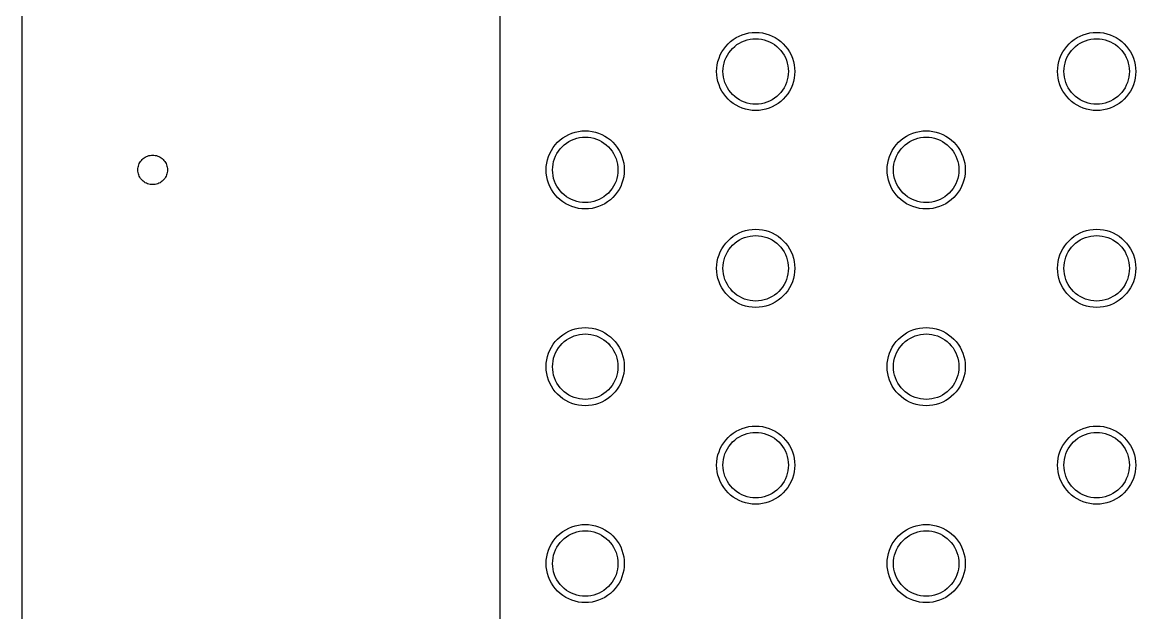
# Model space of a CAD drawing. Header units: millimetres. Extents: x 0 to 2033, y -1000001 to 3212.
# Drawn here: x 120 to 346.3, y 585 to 705 of the extents above; entities that cross this region are included whole.
import ezdxf

# ---------------------------------------------------------------- set-up
doc = ezdxf.new("R2010")
doc.units = ezdxf.units.MM
doc.layers.add('DRAWING', color=7, linetype='Continuous')

msp = doc.modelspace()

# ---------------------------------------------------------------- linework, layer by layer
at = {"layer": 'DRAWING', "linetype": 'CONTINUOUS', "true_color": 0x111111}
msp.add_line((120, 320), (120, 3150), dxfattribs=at)
at = {"layer": 'DRAWING', "linetype": 'CONTINUOUS', "true_color": 0x222222}
msp.add_line((217.08, 335), (217.08, 3135), dxfattribs=at)
at = {"layer": 'DRAWING', "linetype": 'CONTINUOUS', "true_color": 0xff1a1a}
for points in [[(276.98, 695), (276.95, 694.31), (276.86, 693.62), (276.71, 692.94), (276.5, 692.28), (276.24, 691.64), (275.92, 691.03), (275.54, 690.45), (275.12, 689.9), (274.65, 689.39), (274.14, 688.92), (273.59, 688.5), (273.01, 688.12), (272.4, 687.8), (271.76, 687.54), (271.1, 687.33), (270.42, 687.18), (269.73, 687.09), (269.04, 687.06), (268.35, 687.09), (267.66, 687.18), (266.98, 687.33), (266.32, 687.54), (265.68, 687.8), (265.07, 688.12), (264.49, 688.5), (263.94, 688.92), (263.43, 689.39), (262.96, 689.9), (262.54, 690.45), (262.16, 691.03), (261.84, 691.64), (261.58, 692.28), (261.37, 692.94), (261.22, 693.62), (261.13, 694.31), (261.1, 695), (261.13, 695.69), (261.22, 696.38), (261.37, 697.06), (261.58, 697.72), (261.84, 698.36), (262.16, 698.97), (262.54, 699.55), (262.96, 700.1), (263.43, 700.61), (263.94, 701.08), (264.49, 701.5), (265.07, 701.88), (265.68, 702.2), (266.32, 702.46), (266.98, 702.67), (267.66, 702.82), (268.35, 702.91), (269.04, 702.94), (269.73, 702.91), (270.42, 702.82), (271.1, 702.67), (271.76, 702.46), (272.4, 702.2), (273.01, 701.88), (273.59, 701.5), (274.14, 701.08), (274.65, 700.61), (275.12, 700.1), (275.54, 699.55), (275.92, 698.97), (276.24, 698.36), (276.5, 697.72), (276.71, 697.06), (276.86, 696.38), (276.95, 695.69), (276.98, 695)], [(346.26, 695), (346.23, 694.31), (346.14, 693.62), (345.99, 692.94), (345.78, 692.28), (345.52, 691.64), (345.2, 691.03), (344.82, 690.45), (344.4, 689.9), (343.93, 689.39), (343.42, 688.92), (342.87, 688.5), (342.29, 688.12), (341.68, 687.8), (341.04, 687.54), (340.38, 687.33), (339.7, 687.18), (339.01, 687.09), (338.32, 687.06), (337.63, 687.09), (336.94, 687.18), (336.26, 687.33), (335.6, 687.54), (334.96, 687.8), (334.35, 688.12), (333.77, 688.5), (333.22, 688.92), (332.71, 689.39), (332.24, 689.9), (331.82, 690.45), (331.44, 691.03), (331.12, 691.64), (330.86, 692.28), (330.65, 692.94), (330.5, 693.62), (330.41, 694.31), (330.38, 695), (330.41, 695.69), (330.5, 696.38), (330.65, 697.06), (330.86, 697.72), (331.12, 698.36), (331.44, 698.97), (331.82, 699.55), (332.24, 700.1), (332.71, 700.61), (333.22, 701.08), (333.77, 701.5), (334.35, 701.88), (334.96, 702.2), (335.6, 702.46), (336.26, 702.67), (336.94, 702.82), (337.63, 702.91), (338.32, 702.94), (339.01, 702.91), (339.7, 702.82), (340.38, 702.67), (341.04, 702.46), (341.68, 702.2), (342.29, 701.88), (342.87, 701.5), (343.42, 701.08), (343.93, 700.61), (344.4, 700.1), (344.82, 699.55), (345.2, 698.97), (345.52, 698.36), (345.78, 697.72), (345.99, 697.06), (346.14, 696.38), (346.23, 695.69), (346.26, 695)], [(242.34, 675), (242.31, 674.31), (242.22, 673.62), (242.07, 672.94), (241.86, 672.28), (241.6, 671.64), (241.28, 671.03), (240.9, 670.45), (240.48, 669.9), (240.01, 669.39), (239.5, 668.92), (238.95, 668.5), (238.37, 668.12), (237.76, 667.8), (237.12, 667.54), (236.46, 667.33), (235.78, 667.18), (235.09, 667.09), (234.4, 667.06), (233.71, 667.09), (233.02, 667.18), (232.34, 667.33), (231.68, 667.54), (231.04, 667.8), (230.43, 668.12), (229.85, 668.5), (229.3, 668.92), (228.79, 669.39), (228.32, 669.9), (227.9, 670.45), (227.52, 671.03), (227.2, 671.64), (226.94, 672.28), (226.73, 672.94), (226.58, 673.62), (226.49, 674.31), (226.46, 675), (226.49, 675.69), (226.58, 676.38), (226.73, 677.06), (226.94, 677.72), (227.2, 678.36), (227.52, 678.97), (227.9, 679.55), (228.32, 680.1), (228.79, 680.61), (229.3, 681.08), (229.85, 681.5), (230.43, 681.88), (231.04, 682.2), (231.68, 682.46), (232.34, 682.67), (233.02, 682.82), (233.71, 682.91), (234.4, 682.94), (235.09, 682.91), (235.78, 682.82), (236.46, 682.67), (237.12, 682.46), (237.76, 682.2), (238.37, 681.88), (238.95, 681.5), (239.5, 681.08), (240.01, 680.61), (240.48, 680.1), (240.9, 679.55), (241.28, 678.97), (241.6, 678.36), (241.86, 677.72), (242.07, 677.06), (242.22, 676.38), (242.31, 675.69), (242.34, 675)], [(311.62, 675), (311.59, 674.31), (311.5, 673.62), (311.35, 672.94), (311.14, 672.28), (310.88, 671.64), (310.56, 671.03), (310.18, 670.45), (309.76, 669.9), (309.29, 669.39), (308.78, 668.92), (308.23, 668.5), (307.65, 668.12), (307.04, 667.8), (306.4, 667.54), (305.74, 667.33), (305.06, 667.18), (304.37, 667.09), (303.68, 667.06), (302.99, 667.09), (302.3, 667.18), (301.62, 667.33), (300.96, 667.54), (300.32, 667.8), (299.71, 668.12), (299.13, 668.5), (298.58, 668.92), (298.07, 669.39), (297.6, 669.9), (297.18, 670.45), (296.8, 671.03), (296.48, 671.64), (296.22, 672.28), (296.01, 672.94), (295.86, 673.62), (295.77, 674.31), (295.74, 675), (295.77, 675.69), (295.86, 676.38), (296.01, 677.06), (296.22, 677.72), (296.48, 678.36), (296.8, 678.97), (297.18, 679.55), (297.6, 680.1), (298.07, 680.61), (298.58, 681.08), (299.13, 681.5), (299.71, 681.88), (300.32, 682.2), (300.96, 682.46), (301.62, 682.67), (302.3, 682.82), (302.99, 682.91), (303.68, 682.94), (304.37, 682.91), (305.06, 682.82), (305.74, 682.67), (306.4, 682.46), (307.04, 682.2), (307.65, 681.88), (308.23, 681.5), (308.78, 681.08), (309.29, 680.61), (309.76, 680.1), (310.18, 679.55), (310.56, 678.97), (310.88, 678.36), (311.14, 677.72), (311.35, 677.06), (311.5, 676.38), (311.59, 675.69), (311.62, 675)], [(276.98, 655), (276.95, 654.31), (276.86, 653.62), (276.71, 652.94), (276.5, 652.28), (276.24, 651.64), (275.92, 651.03), (275.54, 650.45), (275.12, 649.9), (274.65, 649.39), (274.14, 648.92), (273.59, 648.5), (273.01, 648.12), (272.4, 647.8), (271.76, 647.54), (271.1, 647.33), (270.42, 647.18), (269.73, 647.09), (269.04, 647.06), (268.35, 647.09), (267.66, 647.18), (266.98, 647.33), (266.32, 647.54), (265.68, 647.8), (265.07, 648.12), (264.49, 648.5), (263.94, 648.92), (263.43, 649.39), (262.96, 649.9), (262.54, 650.45), (262.16, 651.03), (261.84, 651.64), (261.58, 652.28), (261.37, 652.94), (261.22, 653.62), (261.13, 654.31), (261.1, 655), (261.13, 655.69), (261.22, 656.38), (261.37, 657.06), (261.58, 657.72), (261.84, 658.36), (262.16, 658.97), (262.54, 659.55), (262.96, 660.1), (263.43, 660.61), (263.94, 661.08), (264.49, 661.5), (265.07, 661.88), (265.68, 662.2), (266.32, 662.46), (266.98, 662.67), (267.66, 662.82), (268.35, 662.91), (269.04, 662.94), (269.73, 662.91), (270.42, 662.82), (271.1, 662.67), (271.76, 662.46), (272.4, 662.2), (273.01, 661.88), (273.59, 661.5), (274.14, 661.08), (274.65, 660.61), (275.12, 660.1), (275.54, 659.55), (275.92, 658.97), (276.24, 658.36), (276.5, 657.72), (276.71, 657.06), (276.86, 656.38), (276.95, 655.69), (276.98, 655)], [(346.26, 655), (346.23, 654.31), (346.14, 653.62), (345.99, 652.94), (345.78, 652.28), (345.52, 651.64), (345.2, 651.03), (344.82, 650.45), (344.4, 649.9), (343.93, 649.39), (343.42, 648.92), (342.87, 648.5), (342.29, 648.12), (341.68, 647.8), (341.04, 647.54), (340.38, 647.33), (339.7, 647.18), (339.01, 647.09), (338.32, 647.06), (337.63, 647.09), (336.94, 647.18), (336.26, 647.33), (335.6, 647.54), (334.96, 647.8), (334.35, 648.12), (333.77, 648.5), (333.22, 648.92), (332.71, 649.39), (332.24, 649.9), (331.82, 650.45), (331.44, 651.03), (331.12, 651.64), (330.86, 652.28), (330.65, 652.94), (330.5, 653.62), (330.41, 654.31), (330.38, 655), (330.41, 655.69), (330.5, 656.38), (330.65, 657.06), (330.86, 657.72), (331.12, 658.36), (331.44, 658.97), (331.82, 659.55), (332.24, 660.1), (332.71, 660.61), (333.22, 661.08), (333.77, 661.5), (334.35, 661.88), (334.96, 662.2), (335.6, 662.46), (336.26, 662.67), (336.94, 662.82), (337.63, 662.91), (338.32, 662.94), (339.01, 662.91), (339.7, 662.82), (340.38, 662.67), (341.04, 662.46), (341.68, 662.2), (342.29, 661.88), (342.87, 661.5), (343.42, 661.08), (343.93, 660.61), (344.4, 660.1), (344.82, 659.55), (345.2, 658.97), (345.52, 658.36), (345.78, 657.72), (345.99, 657.06), (346.14, 656.38), (346.23, 655.69), (346.26, 655)], [(242.34, 635), (242.31, 634.31), (242.22, 633.62), (242.07, 632.94), (241.86, 632.28), (241.6, 631.64), (241.28, 631.03), (240.9, 630.45), (240.48, 629.9), (240.01, 629.39), (239.5, 628.92), (238.95, 628.5), (238.37, 628.12), (237.76, 627.8), (237.12, 627.54), (236.46, 627.33), (235.78, 627.18), (235.09, 627.09), (234.4, 627.06), (233.71, 627.09), (233.02, 627.18), (232.34, 627.33), (231.68, 627.54), (231.04, 627.8), (230.43, 628.12), (229.85, 628.5), (229.3, 628.92), (228.79, 629.39), (228.32, 629.9), (227.9, 630.45), (227.52, 631.03), (227.2, 631.64), (226.94, 632.28), (226.73, 632.94), (226.58, 633.62), (226.49, 634.31), (226.46, 635), (226.49, 635.69), (226.58, 636.38), (226.73, 637.06), (226.94, 637.72), (227.2, 638.36), (227.52, 638.97), (227.9, 639.55), (228.32, 640.1), (228.79, 640.61), (229.3, 641.08), (229.85, 641.5), (230.43, 641.88), (231.04, 642.2), (231.68, 642.46), (232.34, 642.67), (233.02, 642.82), (233.71, 642.91), (234.4, 642.94), (235.09, 642.91), (235.78, 642.82), (236.46, 642.67), (237.12, 642.46), (237.76, 642.2), (238.37, 641.88), (238.95, 641.5), (239.5, 641.08), (240.01, 640.61), (240.48, 640.1), (240.9, 639.55), (241.28, 638.97), (241.6, 638.36), (241.86, 637.72), (242.07, 637.06), (242.22, 636.38), (242.31, 635.69), (242.34, 635)], [(311.62, 635), (311.59, 634.31), (311.5, 633.62), (311.35, 632.94), (311.14, 632.28), (310.88, 631.64), (310.56, 631.03), (310.18, 630.45), (309.76, 629.9), (309.29, 629.39), (308.78, 628.92), (308.23, 628.5), (307.65, 628.12), (307.04, 627.8), (306.4, 627.54), (305.74, 627.33), (305.06, 627.18), (304.37, 627.09), (303.68, 627.06), (302.99, 627.09), (302.3, 627.18), (301.62, 627.33), (300.96, 627.54), (300.32, 627.8), (299.71, 628.12), (299.13, 628.5), (298.58, 628.92), (298.07, 629.39), (297.6, 629.9), (297.18, 630.45), (296.8, 631.03), (296.48, 631.64), (296.22, 632.28), (296.01, 632.94), (295.86, 633.62), (295.77, 634.31), (295.74, 635), (295.77, 635.69), (295.86, 636.38), (296.01, 637.06), (296.22, 637.72), (296.48, 638.36), (296.8, 638.97), (297.18, 639.55), (297.6, 640.1), (298.07, 640.61), (298.58, 641.08), (299.13, 641.5), (299.71, 641.88), (300.32, 642.2), (300.96, 642.46), (301.62, 642.67), (302.3, 642.82), (302.99, 642.91), (303.68, 642.94), (304.37, 642.91), (305.06, 642.82), (305.74, 642.67), (306.4, 642.46), (307.04, 642.2), (307.65, 641.88), (308.23, 641.5), (308.78, 641.08), (309.29, 640.61), (309.76, 640.1), (310.18, 639.55), (310.56, 638.97), (310.88, 638.36), (311.14, 637.72), (311.35, 637.06), (311.5, 636.38), (311.59, 635.69), (311.62, 635)], [(276.98, 615), (276.95, 614.31), (276.86, 613.62), (276.71, 612.94), (276.5, 612.28), (276.24, 611.64), (275.92, 611.03), (275.54, 610.45), (275.12, 609.9), (274.65, 609.39), (274.14, 608.92), (273.59, 608.5), (273.01, 608.12), (272.4, 607.8), (271.76, 607.54), (271.1, 607.33), (270.42, 607.18), (269.73, 607.09), (269.04, 607.06), (268.35, 607.09), (267.66, 607.18), (266.98, 607.33), (266.32, 607.54), (265.68, 607.8), (265.07, 608.12), (264.49, 608.5), (263.94, 608.92), (263.43, 609.39), (262.96, 609.9), (262.54, 610.45), (262.16, 611.03), (261.84, 611.64), (261.58, 612.28), (261.37, 612.94), (261.22, 613.62), (261.13, 614.31), (261.1, 615), (261.13, 615.69), (261.22, 616.38), (261.37, 617.06), (261.58, 617.72), (261.84, 618.36), (262.16, 618.97), (262.54, 619.55), (262.96, 620.1), (263.43, 620.61), (263.94, 621.08), (264.49, 621.5), (265.07, 621.88), (265.68, 622.2), (266.32, 622.46), (266.98, 622.67), (267.66, 622.82), (268.35, 622.91), (269.04, 622.94), (269.73, 622.91), (270.42, 622.82), (271.1, 622.67), (271.76, 622.46), (272.4, 622.2), (273.01, 621.88), (273.59, 621.5), (274.14, 621.08), (274.65, 620.61), (275.12, 620.1), (275.54, 619.55), (275.92, 618.97), (276.24, 618.36), (276.5, 617.72), (276.71, 617.06), (276.86, 616.38), (276.95, 615.69), (276.98, 615)], [(346.26, 615), (346.23, 614.31), (346.14, 613.62), (345.99, 612.94), (345.78, 612.28), (345.52, 611.64), (345.2, 611.03), (344.82, 610.45), (344.4, 609.9), (343.93, 609.39), (343.42, 608.92), (342.87, 608.5), (342.29, 608.12), (341.68, 607.8), (341.04, 607.54), (340.38, 607.33), (339.7, 607.18), (339.01, 607.09), (338.32, 607.06), (337.63, 607.09), (336.94, 607.18), (336.26, 607.33), (335.6, 607.54), (334.96, 607.8), (334.35, 608.12), (333.77, 608.5), (333.22, 608.92), (332.71, 609.39), (332.24, 609.9), (331.82, 610.45), (331.44, 611.03), (331.12, 611.64), (330.86, 612.28), (330.65, 612.94), (330.5, 613.62), (330.41, 614.31), (330.38, 615), (330.41, 615.69), (330.5, 616.38), (330.65, 617.06), (330.86, 617.72), (331.12, 618.36), (331.44, 618.97), (331.82, 619.55), (332.24, 620.1), (332.71, 620.61), (333.22, 621.08), (333.77, 621.5), (334.35, 621.88), (334.96, 622.2), (335.6, 622.46), (336.26, 622.67), (336.94, 622.82), (337.63, 622.91), (338.32, 622.94), (339.01, 622.91), (339.7, 622.82), (340.38, 622.67), (341.04, 622.46), (341.68, 622.2), (342.29, 621.88), (342.87, 621.5), (343.42, 621.08), (343.93, 620.61), (344.4, 620.1), (344.82, 619.55), (345.2, 618.97), (345.52, 618.36), (345.78, 617.72), (345.99, 617.06), (346.14, 616.38), (346.23, 615.69), (346.26, 615)], [(242.34, 595), (242.31, 594.31), (242.22, 593.62), (242.07, 592.94), (241.86, 592.28), (241.6, 591.64), (241.28, 591.03), (240.9, 590.45), (240.48, 589.9), (240.01, 589.39), (239.5, 588.92), (238.95, 588.5), (238.37, 588.12), (237.76, 587.8), (237.12, 587.54), (236.46, 587.33), (235.78, 587.18), (235.09, 587.09), (234.4, 587.06), (233.71, 587.09), (233.02, 587.18), (232.34, 587.33), (231.68, 587.54), (231.04, 587.8), (230.43, 588.12), (229.85, 588.5), (229.3, 588.92), (228.79, 589.39), (228.32, 589.9), (227.9, 590.45), (227.52, 591.03), (227.2, 591.64), (226.94, 592.28), (226.73, 592.94), (226.58, 593.62), (226.49, 594.31), (226.46, 595), (226.49, 595.69), (226.58, 596.38), (226.73, 597.06), (226.94, 597.72), (227.2, 598.36), (227.52, 598.97), (227.9, 599.55), (228.32, 600.1), (228.79, 600.61), (229.3, 601.08), (229.85, 601.5), (230.43, 601.88), (231.04, 602.2), (231.68, 602.46), (232.34, 602.67), (233.02, 602.82), (233.71, 602.91), (234.4, 602.94), (235.09, 602.91), (235.78, 602.82), (236.46, 602.67), (237.12, 602.46), (237.76, 602.2), (238.37, 601.88), (238.95, 601.5), (239.5, 601.08), (240.01, 600.61), (240.48, 600.1), (240.9, 599.55), (241.28, 598.97), (241.6, 598.36), (241.86, 597.72), (242.07, 597.06), (242.22, 596.38), (242.31, 595.69), (242.34, 595)], [(311.62, 595), (311.59, 594.31), (311.5, 593.62), (311.35, 592.94), (311.14, 592.28), (310.88, 591.64), (310.56, 591.03), (310.18, 590.45), (309.76, 589.9), (309.29, 589.39), (308.78, 588.92), (308.23, 588.5), (307.65, 588.12), (307.04, 587.8), (306.4, 587.54), (305.74, 587.33), (305.06, 587.18), (304.37, 587.09), (303.68, 587.06), (302.99, 587.09), (302.3, 587.18), (301.62, 587.33), (300.96, 587.54), (300.32, 587.8), (299.71, 588.12), (299.13, 588.5), (298.58, 588.92), (298.07, 589.39), (297.6, 589.9), (297.18, 590.45), (296.8, 591.03), (296.48, 591.64), (296.22, 592.28), (296.01, 592.94), (295.86, 593.62), (295.77, 594.31), (295.74, 595), (295.77, 595.69), (295.86, 596.38), (296.01, 597.06), (296.22, 597.72), (296.48, 598.36), (296.8, 598.97), (297.18, 599.55), (297.6, 600.1), (298.07, 600.61), (298.58, 601.08), (299.13, 601.5), (299.71, 601.88), (300.32, 602.2), (300.96, 602.46), (301.62, 602.67), (302.3, 602.82), (302.99, 602.91), (303.68, 602.94), (304.37, 602.91), (305.06, 602.82), (305.74, 602.67), (306.4, 602.46), (307.04, 602.2), (307.65, 601.88), (308.23, 601.5), (308.78, 601.08), (309.29, 600.61), (309.76, 600.1), (310.18, 599.55), (310.56, 598.97), (310.88, 598.36), (311.14, 597.72), (311.35, 597.06), (311.5, 596.38), (311.59, 595.69), (311.62, 595)]]:
    msp.add_lwpolyline(points, close=True, dxfattribs=at)
at = {"layer": 'DRAWING', "linetype": 'CONTINUOUS', "true_color": 0x111111}
for points in [[(275.69, 695), (275.66, 694.42), (275.59, 693.85), (275.46, 693.28), (275.29, 692.73), (275.07, 692.19), (274.8, 691.68), (274.49, 691.19), (274.13, 690.73), (273.74, 690.3), (273.31, 689.91), (272.85, 689.55), (272.37, 689.24), (271.85, 688.97), (271.31, 688.75), (270.76, 688.58), (270.19, 688.45), (269.62, 688.38), (269.04, 688.35), (268.46, 688.38), (267.89, 688.45), (267.32, 688.58), (266.77, 688.75), (266.23, 688.97), (265.72, 689.24), (265.23, 689.55), (264.77, 689.91), (264.34, 690.3), (263.95, 690.73), (263.59, 691.19), (263.28, 691.68), (263.01, 692.19), (262.79, 692.73), (262.62, 693.28), (262.49, 693.85), (262.42, 694.42), (262.39, 695), (262.42, 695.58), (262.49, 696.15), (262.62, 696.72), (262.79, 697.27), (263.01, 697.81), (263.28, 698.32), (263.59, 698.81), (263.95, 699.27), (264.34, 699.7), (264.77, 700.09), (265.23, 700.45), (265.72, 700.76), (266.23, 701.03), (266.77, 701.25), (267.32, 701.42), (267.89, 701.55), (268.46, 701.62), (269.04, 701.65), (269.62, 701.62), (270.19, 701.55), (270.76, 701.42), (271.31, 701.25), (271.85, 701.03), (272.37, 700.76), (272.85, 700.45), (273.31, 700.09), (273.74, 699.7), (274.13, 699.27), (274.49, 698.81), (274.8, 698.32), (275.07, 697.81), (275.29, 697.27), (275.46, 696.72), (275.59, 696.15), (275.66, 695.58), (275.69, 695)], [(344.97, 695), (344.94, 694.42), (344.87, 693.85), (344.74, 693.28), (344.57, 692.73), (344.35, 692.19), (344.08, 691.68), (343.77, 691.19), (343.41, 690.73), (343.02, 690.3), (342.59, 689.91), (342.13, 689.55), (341.64, 689.24), (341.13, 688.97), (340.59, 688.75), (340.04, 688.58), (339.47, 688.45), (338.9, 688.38), (338.32, 688.35), (337.74, 688.38), (337.17, 688.45), (336.6, 688.58), (336.05, 688.75), (335.51, 688.97), (335, 689.24), (334.51, 689.55), (334.05, 689.91), (333.62, 690.3), (333.23, 690.73), (332.87, 691.19), (332.56, 691.68), (332.29, 692.19), (332.07, 692.73), (331.9, 693.28), (331.77, 693.85), (331.7, 694.42), (331.67, 695), (331.7, 695.58), (331.77, 696.15), (331.9, 696.72), (332.07, 697.27), (332.29, 697.81), (332.56, 698.32), (332.87, 698.81), (333.23, 699.27), (333.62, 699.7), (334.05, 700.09), (334.51, 700.45), (335, 700.76), (335.51, 701.03), (336.05, 701.25), (336.6, 701.42), (337.17, 701.55), (337.74, 701.62), (338.32, 701.65), (338.9, 701.62), (339.47, 701.55), (340.04, 701.42), (340.59, 701.25), (341.13, 701.03), (341.64, 700.76), (342.13, 700.45), (342.59, 700.09), (343.02, 699.7), (343.41, 699.27), (343.77, 698.81), (344.08, 698.32), (344.35, 697.81), (344.57, 697.27), (344.74, 696.72), (344.87, 696.15), (344.94, 695.58), (344.97, 695)], [(241.05, 675), (241.02, 674.42), (240.95, 673.85), (240.82, 673.28), (240.65, 672.73), (240.43, 672.19), (240.16, 671.68), (239.85, 671.19), (239.49, 670.73), (239.1, 670.3), (238.67, 669.91), (238.21, 669.55), (237.72, 669.24), (237.21, 668.97), (236.67, 668.75), (236.12, 668.58), (235.55, 668.45), (234.98, 668.38), (234.4, 668.35), (233.82, 668.38), (233.25, 668.45), (232.68, 668.58), (232.13, 668.75), (231.59, 668.97), (231.07, 669.24), (230.59, 669.55), (230.13, 669.91), (229.7, 670.3), (229.31, 670.73), (228.95, 671.19), (228.64, 671.68), (228.37, 672.19), (228.15, 672.73), (227.98, 673.28), (227.85, 673.85), (227.78, 674.42), (227.75, 675), (227.78, 675.58), (227.85, 676.15), (227.98, 676.72), (228.15, 677.27), (228.37, 677.81), (228.64, 678.32), (228.95, 678.81), (229.31, 679.27), (229.7, 679.7), (230.13, 680.09), (230.59, 680.45), (231.07, 680.76), (231.59, 681.03), (232.13, 681.25), (232.68, 681.42), (233.25, 681.55), (233.82, 681.62), (234.4, 681.65), (234.98, 681.62), (235.55, 681.55), (236.12, 681.42), (236.67, 681.25), (237.21, 681.03), (237.72, 680.76), (238.21, 680.45), (238.67, 680.09), (239.1, 679.7), (239.49, 679.27), (239.85, 678.81), (240.16, 678.32), (240.43, 677.81), (240.65, 677.27), (240.82, 676.72), (240.95, 676.15), (241.02, 675.58), (241.05, 675)], [(310.33, 675), (310.3, 674.42), (310.23, 673.85), (310.1, 673.28), (309.93, 672.73), (309.71, 672.19), (309.44, 671.68), (309.13, 671.19), (308.77, 670.73), (308.38, 670.3), (307.95, 669.91), (307.49, 669.55), (307, 669.24), (306.49, 668.97), (305.95, 668.75), (305.4, 668.58), (304.83, 668.45), (304.26, 668.38), (303.68, 668.35), (303.1, 668.38), (302.53, 668.45), (301.96, 668.58), (301.41, 668.75), (300.87, 668.97), (300.36, 669.24), (299.87, 669.55), (299.41, 669.91), (298.98, 670.3), (298.59, 670.73), (298.23, 671.19), (297.92, 671.68), (297.65, 672.19), (297.43, 672.73), (297.26, 673.28), (297.13, 673.85), (297.06, 674.42), (297.03, 675), (297.06, 675.58), (297.13, 676.15), (297.26, 676.72), (297.43, 677.27), (297.65, 677.81), (297.92, 678.32), (298.23, 678.81), (298.59, 679.27), (298.98, 679.7), (299.41, 680.09), (299.87, 680.45), (300.36, 680.76), (300.87, 681.03), (301.41, 681.25), (301.96, 681.42), (302.53, 681.55), (303.1, 681.62), (303.68, 681.65), (304.26, 681.62), (304.83, 681.55), (305.4, 681.42), (305.95, 681.25), (306.49, 681.03), (307, 680.76), (307.49, 680.45), (307.95, 680.09), (308.38, 679.7), (308.77, 679.27), (309.13, 678.81), (309.44, 678.32), (309.71, 677.81), (309.93, 677.27), (310.1, 676.72), (310.23, 676.15), (310.3, 675.58), (310.33, 675)], [(149.5, 675), (149.49, 674.74), (149.45, 674.48), (149.4, 674.22), (149.32, 673.97), (149.22, 673.73), (149.1, 673.5), (148.96, 673.28), (148.8, 673.07), (148.62, 672.88), (148.43, 672.7), (148.22, 672.54), (148, 672.4), (147.77, 672.28), (147.53, 672.18), (147.28, 672.1), (147.02, 672.05), (146.76, 672.01), (146.5, 672), (146.24, 672.01), (145.98, 672.05), (145.72, 672.1), (145.47, 672.18), (145.23, 672.28), (145, 672.4), (144.78, 672.54), (144.57, 672.7), (144.38, 672.88), (144.2, 673.07), (144.04, 673.28), (143.9, 673.5), (143.78, 673.73), (143.68, 673.97), (143.6, 674.22), (143.55, 674.48), (143.51, 674.74), (143.5, 675), (143.51, 675.26), (143.55, 675.52), (143.6, 675.78), (143.68, 676.03), (143.78, 676.27), (143.9, 676.5), (144.04, 676.72), (144.2, 676.93), (144.38, 677.12), (144.57, 677.3), (144.78, 677.46), (145, 677.6), (145.23, 677.72), (145.47, 677.82), (145.72, 677.9), (145.98, 677.95), (146.24, 677.99), (146.5, 678), (146.76, 677.99), (147.02, 677.95), (147.28, 677.9), (147.53, 677.82), (147.77, 677.72), (148, 677.6), (148.22, 677.46), (148.43, 677.3), (148.62, 677.12), (148.8, 676.93), (148.96, 676.72), (149.1, 676.5), (149.22, 676.27), (149.32, 676.03), (149.4, 675.78), (149.45, 675.52), (149.49, 675.26), (149.5, 675)], [(275.69, 655), (275.66, 654.42), (275.59, 653.85), (275.46, 653.28), (275.29, 652.73), (275.07, 652.19), (274.8, 651.68), (274.49, 651.19), (274.13, 650.73), (273.74, 650.3), (273.31, 649.91), (272.85, 649.55), (272.37, 649.24), (271.85, 648.97), (271.31, 648.75), (270.76, 648.58), (270.19, 648.45), (269.62, 648.38), (269.04, 648.35), (268.46, 648.38), (267.89, 648.45), (267.32, 648.58), (266.77, 648.75), (266.23, 648.97), (265.72, 649.24), (265.23, 649.55), (264.77, 649.91), (264.34, 650.3), (263.95, 650.73), (263.59, 651.19), (263.28, 651.68), (263.01, 652.19), (262.79, 652.73), (262.62, 653.28), (262.49, 653.85), (262.42, 654.42), (262.39, 655), (262.42, 655.58), (262.49, 656.15), (262.62, 656.72), (262.79, 657.27), (263.01, 657.81), (263.28, 658.32), (263.59, 658.81), (263.95, 659.27), (264.34, 659.7), (264.77, 660.09), (265.23, 660.45), (265.72, 660.76), (266.23, 661.03), (266.77, 661.25), (267.32, 661.42), (267.89, 661.55), (268.46, 661.62), (269.04, 661.65), (269.62, 661.62), (270.19, 661.55), (270.76, 661.42), (271.31, 661.25), (271.85, 661.03), (272.37, 660.76), (272.85, 660.45), (273.31, 660.09), (273.74, 659.7), (274.13, 659.27), (274.49, 658.81), (274.8, 658.32), (275.07, 657.81), (275.29, 657.27), (275.46, 656.72), (275.59, 656.15), (275.66, 655.58), (275.69, 655)], [(344.97, 655), (344.94, 654.42), (344.87, 653.85), (344.74, 653.28), (344.57, 652.73), (344.35, 652.19), (344.08, 651.68), (343.77, 651.19), (343.41, 650.73), (343.02, 650.3), (342.59, 649.91), (342.13, 649.55), (341.64, 649.24), (341.13, 648.97), (340.59, 648.75), (340.04, 648.58), (339.47, 648.45), (338.9, 648.38), (338.32, 648.35), (337.74, 648.38), (337.17, 648.45), (336.6, 648.58), (336.05, 648.75), (335.51, 648.97), (335, 649.24), (334.51, 649.55), (334.05, 649.91), (333.62, 650.3), (333.23, 650.73), (332.87, 651.19), (332.56, 651.68), (332.29, 652.19), (332.07, 652.73), (331.9, 653.28), (331.77, 653.85), (331.7, 654.42), (331.67, 655), (331.7, 655.58), (331.77, 656.15), (331.9, 656.72), (332.07, 657.27), (332.29, 657.81), (332.56, 658.32), (332.87, 658.81), (333.23, 659.27), (333.62, 659.7), (334.05, 660.09), (334.51, 660.45), (335, 660.76), (335.51, 661.03), (336.05, 661.25), (336.6, 661.42), (337.17, 661.55), (337.74, 661.62), (338.32, 661.65), (338.9, 661.62), (339.47, 661.55), (340.04, 661.42), (340.59, 661.25), (341.13, 661.03), (341.64, 660.76), (342.13, 660.45), (342.59, 660.09), (343.02, 659.7), (343.41, 659.27), (343.77, 658.81), (344.08, 658.32), (344.35, 657.81), (344.57, 657.27), (344.74, 656.72), (344.87, 656.15), (344.94, 655.58), (344.97, 655)], [(241.05, 635), (241.02, 634.42), (240.95, 633.85), (240.82, 633.28), (240.65, 632.73), (240.43, 632.19), (240.16, 631.68), (239.85, 631.19), (239.49, 630.73), (239.1, 630.3), (238.67, 629.91), (238.21, 629.55), (237.72, 629.24), (237.21, 628.97), (236.67, 628.75), (236.12, 628.58), (235.55, 628.45), (234.98, 628.38), (234.4, 628.35), (233.82, 628.38), (233.25, 628.45), (232.68, 628.58), (232.13, 628.75), (231.59, 628.97), (231.07, 629.24), (230.59, 629.55), (230.13, 629.91), (229.7, 630.3), (229.31, 630.73), (228.95, 631.19), (228.64, 631.68), (228.37, 632.19), (228.15, 632.73), (227.98, 633.28), (227.85, 633.85), (227.78, 634.42), (227.75, 635), (227.78, 635.58), (227.85, 636.15), (227.98, 636.72), (228.15, 637.27), (228.37, 637.81), (228.64, 638.32), (228.95, 638.81), (229.31, 639.27), (229.7, 639.7), (230.13, 640.09), (230.59, 640.45), (231.07, 640.76), (231.59, 641.03), (232.13, 641.25), (232.68, 641.42), (233.25, 641.55), (233.82, 641.62), (234.4, 641.65), (234.98, 641.62), (235.55, 641.55), (236.12, 641.42), (236.67, 641.25), (237.21, 641.03), (237.72, 640.76), (238.21, 640.45), (238.67, 640.09), (239.1, 639.7), (239.49, 639.27), (239.85, 638.81), (240.16, 638.32), (240.43, 637.81), (240.65, 637.27), (240.82, 636.72), (240.95, 636.15), (241.02, 635.58), (241.05, 635)], [(310.33, 635), (310.3, 634.42), (310.23, 633.85), (310.1, 633.28), (309.93, 632.73), (309.71, 632.19), (309.44, 631.68), (309.13, 631.19), (308.77, 630.73), (308.38, 630.3), (307.95, 629.91), (307.49, 629.55), (307, 629.24), (306.49, 628.97), (305.95, 628.75), (305.4, 628.58), (304.83, 628.45), (304.26, 628.38), (303.68, 628.35), (303.1, 628.38), (302.53, 628.45), (301.96, 628.58), (301.41, 628.75), (300.87, 628.97), (300.36, 629.24), (299.87, 629.55), (299.41, 629.91), (298.98, 630.3), (298.59, 630.73), (298.23, 631.19), (297.92, 631.68), (297.65, 632.19), (297.43, 632.73), (297.26, 633.28), (297.13, 633.85), (297.06, 634.42), (297.03, 635), (297.06, 635.58), (297.13, 636.15), (297.26, 636.72), (297.43, 637.27), (297.65, 637.81), (297.92, 638.32), (298.23, 638.81), (298.59, 639.27), (298.98, 639.7), (299.41, 640.09), (299.87, 640.45), (300.36, 640.76), (300.87, 641.03), (301.41, 641.25), (301.96, 641.42), (302.53, 641.55), (303.1, 641.62), (303.68, 641.65), (304.26, 641.62), (304.83, 641.55), (305.4, 641.42), (305.95, 641.25), (306.49, 641.03), (307, 640.76), (307.49, 640.45), (307.95, 640.09), (308.38, 639.7), (308.77, 639.27), (309.13, 638.81), (309.44, 638.32), (309.71, 637.81), (309.93, 637.27), (310.1, 636.72), (310.23, 636.15), (310.3, 635.58), (310.33, 635)], [(275.69, 615), (275.66, 614.42), (275.59, 613.85), (275.46, 613.28), (275.29, 612.73), (275.07, 612.19), (274.8, 611.68), (274.49, 611.19), (274.13, 610.73), (273.74, 610.3), (273.31, 609.91), (272.85, 609.55), (272.37, 609.24), (271.85, 608.97), (271.31, 608.75), (270.76, 608.58), (270.19, 608.45), (269.62, 608.38), (269.04, 608.35), (268.46, 608.38), (267.89, 608.45), (267.32, 608.58), (266.77, 608.75), (266.23, 608.97), (265.72, 609.24), (265.23, 609.55), (264.77, 609.91), (264.34, 610.3), (263.95, 610.73), (263.59, 611.19), (263.28, 611.68), (263.01, 612.19), (262.79, 612.73), (262.62, 613.28), (262.49, 613.85), (262.42, 614.42), (262.39, 615), (262.42, 615.58), (262.49, 616.15), (262.62, 616.72), (262.79, 617.27), (263.01, 617.81), (263.28, 618.32), (263.59, 618.81), (263.95, 619.27), (264.34, 619.7), (264.77, 620.09), (265.23, 620.45), (265.72, 620.76), (266.23, 621.03), (266.77, 621.25), (267.32, 621.42), (267.89, 621.55), (268.46, 621.62), (269.04, 621.65), (269.62, 621.62), (270.19, 621.55), (270.76, 621.42), (271.31, 621.25), (271.85, 621.03), (272.37, 620.76), (272.85, 620.45), (273.31, 620.09), (273.74, 619.7), (274.13, 619.27), (274.49, 618.81), (274.8, 618.32), (275.07, 617.81), (275.29, 617.27), (275.46, 616.72), (275.59, 616.15), (275.66, 615.58), (275.69, 615)], [(344.97, 615), (344.94, 614.42), (344.87, 613.85), (344.74, 613.28), (344.57, 612.73), (344.35, 612.19), (344.08, 611.68), (343.77, 611.19), (343.41, 610.73), (343.02, 610.3), (342.59, 609.91), (342.13, 609.55), (341.64, 609.24), (341.13, 608.97), (340.59, 608.75), (340.04, 608.58), (339.47, 608.45), (338.9, 608.38), (338.32, 608.35), (337.74, 608.38), (337.17, 608.45), (336.6, 608.58), (336.05, 608.75), (335.51, 608.97), (335, 609.24), (334.51, 609.55), (334.05, 609.91), (333.62, 610.3), (333.23, 610.73), (332.87, 611.19), (332.56, 611.68), (332.29, 612.19), (332.07, 612.73), (331.9, 613.28), (331.77, 613.85), (331.7, 614.42), (331.67, 615), (331.7, 615.58), (331.77, 616.15), (331.9, 616.72), (332.07, 617.27), (332.29, 617.81), (332.56, 618.32), (332.87, 618.81), (333.23, 619.27), (333.62, 619.7), (334.05, 620.09), (334.51, 620.45), (335, 620.76), (335.51, 621.03), (336.05, 621.25), (336.6, 621.42), (337.17, 621.55), (337.74, 621.62), (338.32, 621.65), (338.9, 621.62), (339.47, 621.55), (340.04, 621.42), (340.59, 621.25), (341.13, 621.03), (341.64, 620.76), (342.13, 620.45), (342.59, 620.09), (343.02, 619.7), (343.41, 619.27), (343.77, 618.81), (344.08, 618.32), (344.35, 617.81), (344.57, 617.27), (344.74, 616.72), (344.87, 616.15), (344.94, 615.58), (344.97, 615)], [(241.05, 595), (241.02, 594.42), (240.95, 593.85), (240.82, 593.28), (240.65, 592.73), (240.43, 592.19), (240.16, 591.68), (239.85, 591.19), (239.49, 590.73), (239.1, 590.3), (238.67, 589.91), (238.21, 589.55), (237.72, 589.24), (237.21, 588.97), (236.67, 588.75), (236.12, 588.58), (235.55, 588.45), (234.98, 588.38), (234.4, 588.35), (233.82, 588.38), (233.25, 588.45), (232.68, 588.58), (232.13, 588.75), (231.59, 588.97), (231.07, 589.24), (230.59, 589.55), (230.13, 589.91), (229.7, 590.3), (229.31, 590.73), (228.95, 591.19), (228.64, 591.68), (228.37, 592.19), (228.15, 592.73), (227.98, 593.28), (227.85, 593.85), (227.78, 594.42), (227.75, 595), (227.78, 595.58), (227.85, 596.15), (227.98, 596.72), (228.15, 597.27), (228.37, 597.81), (228.64, 598.32), (228.95, 598.81), (229.31, 599.27), (229.7, 599.7), (230.13, 600.09), (230.59, 600.45), (231.07, 600.76), (231.59, 601.03), (232.13, 601.25), (232.68, 601.42), (233.25, 601.55), (233.82, 601.62), (234.4, 601.65), (234.98, 601.62), (235.55, 601.55), (236.12, 601.42), (236.67, 601.25), (237.21, 601.03), (237.72, 600.76), (238.21, 600.45), (238.67, 600.09), (239.1, 599.7), (239.49, 599.27), (239.85, 598.81), (240.16, 598.32), (240.43, 597.81), (240.65, 597.27), (240.82, 596.72), (240.95, 596.15), (241.02, 595.58), (241.05, 595)], [(310.33, 595), (310.3, 594.42), (310.23, 593.85), (310.1, 593.28), (309.93, 592.73), (309.71, 592.19), (309.44, 591.68), (309.13, 591.19), (308.77, 590.73), (308.38, 590.3), (307.95, 589.91), (307.49, 589.55), (307, 589.24), (306.49, 588.97), (305.95, 588.75), (305.4, 588.58), (304.83, 588.45), (304.26, 588.38), (303.68, 588.35), (303.1, 588.38), (302.53, 588.45), (301.96, 588.58), (301.41, 588.75), (300.87, 588.97), (300.36, 589.24), (299.87, 589.55), (299.41, 589.91), (298.98, 590.3), (298.59, 590.73), (298.23, 591.19), (297.92, 591.68), (297.65, 592.19), (297.43, 592.73), (297.26, 593.28), (297.13, 593.85), (297.06, 594.42), (297.03, 595), (297.06, 595.58), (297.13, 596.15), (297.26, 596.72), (297.43, 597.27), (297.65, 597.81), (297.92, 598.32), (298.23, 598.81), (298.59, 599.27), (298.98, 599.7), (299.41, 600.09), (299.87, 600.45), (300.36, 600.76), (300.87, 601.03), (301.41, 601.25), (301.96, 601.42), (302.53, 601.55), (303.1, 601.62), (303.68, 601.65), (304.26, 601.62), (304.83, 601.55), (305.4, 601.42), (305.95, 601.25), (306.49, 601.03), (307, 600.76), (307.49, 600.45), (307.95, 600.09), (308.38, 599.7), (308.77, 599.27), (309.13, 598.81), (309.44, 598.32), (309.71, 597.81), (309.93, 597.27), (310.1, 596.72), (310.23, 596.15), (310.3, 595.58), (310.33, 595)]]:
    msp.add_lwpolyline(points, close=True, dxfattribs=at)

doc.saveas('drawing.dxf')
